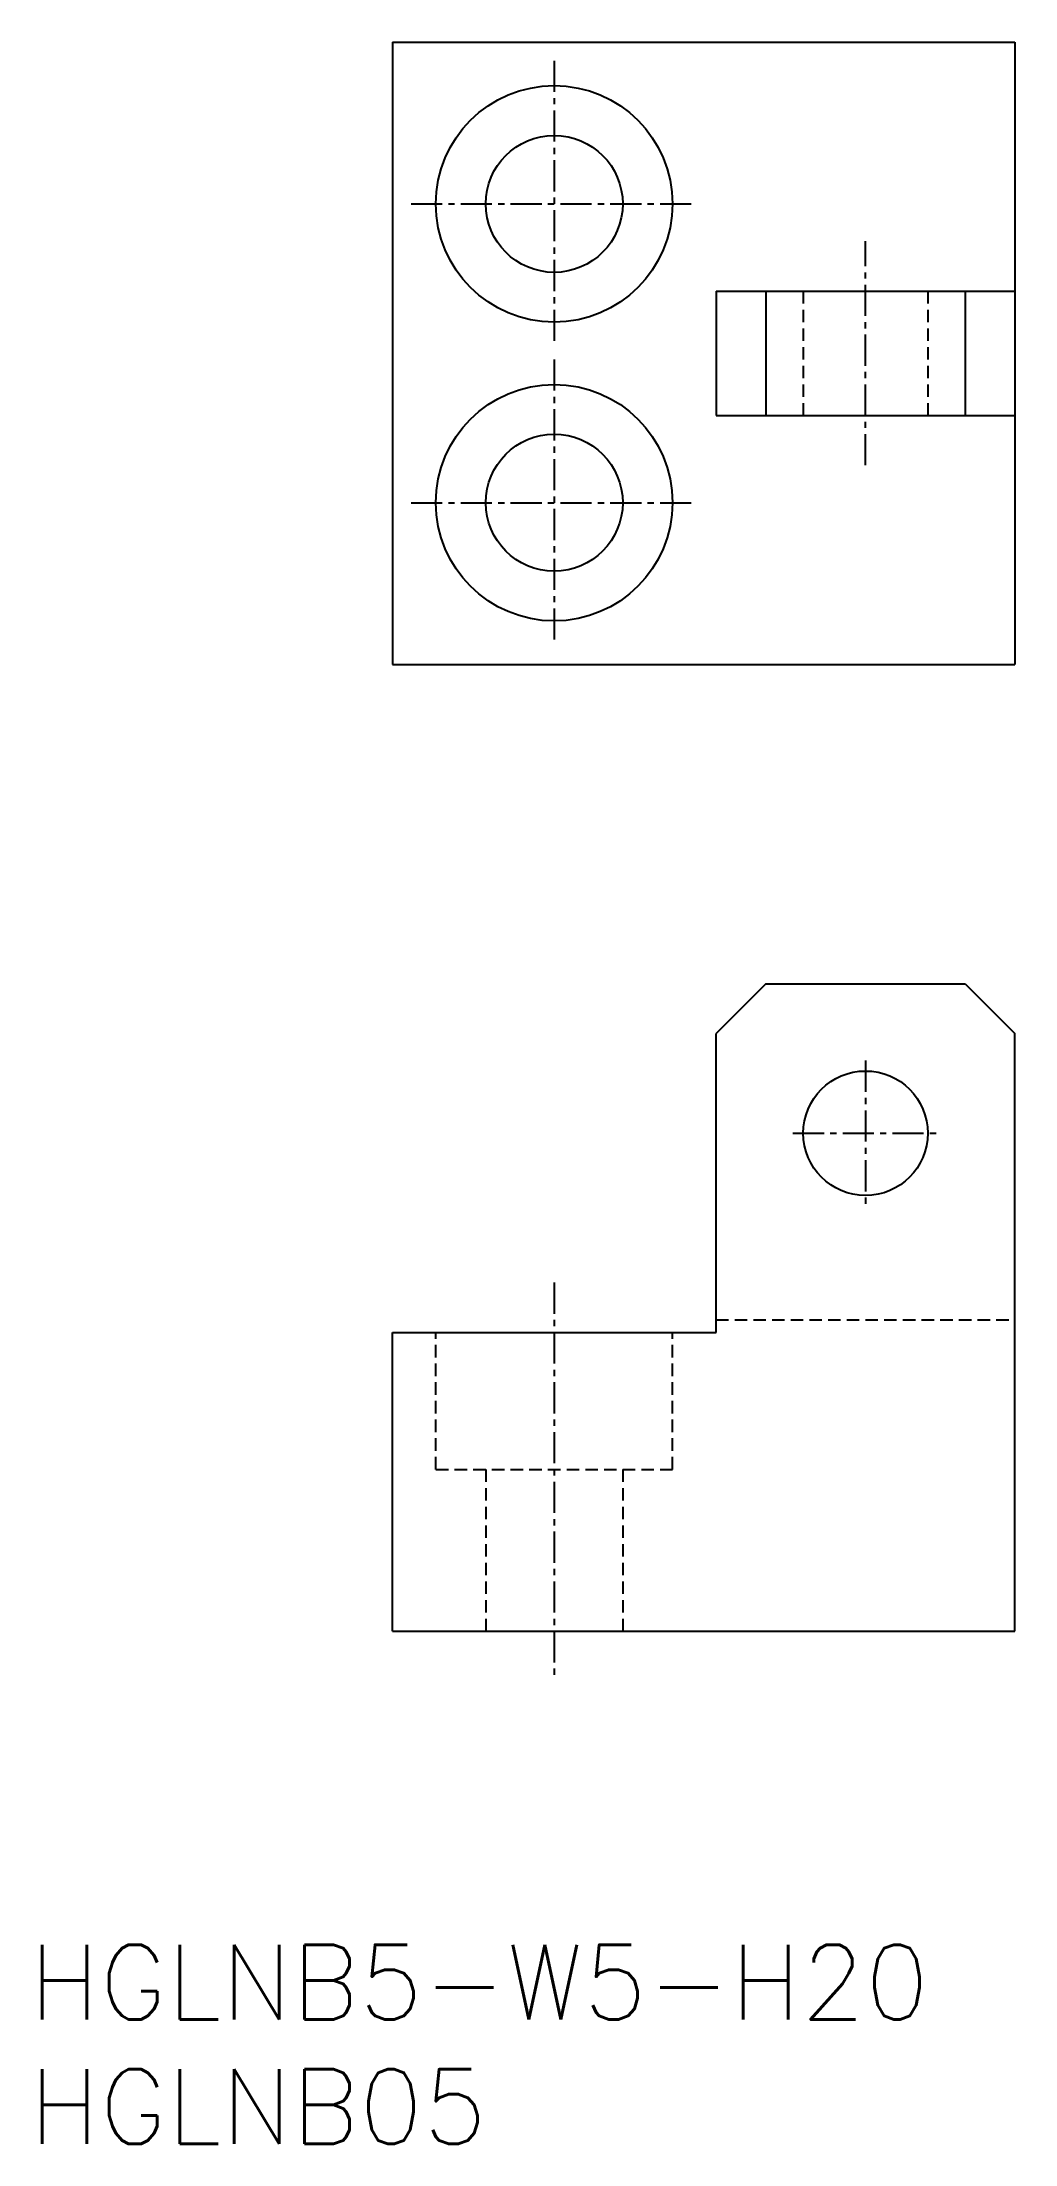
# Model space of a CAD drawing. Extents: x 120.2 to 159.2, y 49.8 to 134.2.
import ezdxf
from ezdxf.enums import TextEntityAlignment as Align

# ---------------------------------------------------------------- set-up
doc = ezdxf.new("R2010")
doc.units = 0
doc.linetypes.add('CENTER', pattern=[2, 1.25, -0.25, 0.25, -0.25])
doc.linetypes.add('DASHED', pattern=[0.75, 0.5, -0.25])
doc.layers.get('0').update_dxf_attribs({"linetype": 'CONTINUOUS'})
doc.layers.add('CENTER', color=1, linetype='CENTER')
doc.layers.add('DASHED', color=2, linetype='DASHED')
doc.styles.get("Standard").update_dxf_attribs({"font": 'txt.shx', "bigfont": 'extfont.shx'})

msp = doc.modelspace()

# ---------------------------------------------------------------- linework, layer by layer
at = {"color": 7, "linetype": 'CONTINUOUS'}
for p, q in [((134.23, 134.22), (134.23, 109.22)), ((134.23, 134.22), (159.23, 134.22)), ((159.23, 134.22), (159.23, 109.22)), ((147.23, 124.22), (159.23, 124.22)), ((147.23, 124.22), (147.23, 119.22)), ((149.23, 124.22), (149.23, 119.22)), ((157.23, 124.22), (157.23, 119.22)), ((147.23, 119.22), (159.23, 119.22)), ((134.23, 109.22), (159.23, 109.22)), ((149.23, 96.395), (147.23, 94.395)), ((149.23, 96.395), (157.23, 96.395)), ((157.23, 96.395), (159.23, 94.395)), ((147.23, 82.395), (147.23, 94.395)), ((159.23, 70.395), (159.23, 94.395)), ((134.23, 70.395), (134.23, 82.395)), ((134.23, 82.395), (147.23, 82.395)), ((134.23, 70.395), (159.23, 70.395))]:
    msp.add_line(p, q, dxfattribs=at)
at = {"color": 3, "linetype": 'DASHED'}
for p, q in [((150.73, 124.22), (150.73, 119.22)), ((155.73, 124.22), (155.73, 119.22)), ((147.23, 82.895), (159.23, 82.895)), ((135.98, 76.895), (135.98, 82.395)), ((145.48, 76.895), (145.48, 82.395)), ((135.98, 76.895), (145.48, 76.895)), ((137.98, 76.895), (137.98, 70.395)), ((143.48, 76.895), (143.48, 70.395))]:
    msp.add_line(p, q, dxfattribs=at)
at = {"color": 7, "linetype": 'CONTINUOUS'}
for centre, radius in [((140.73, 127.72), 4.75), ((140.73, 127.72), 2.75), ((140.73, 115.72), 4.75), ((140.73, 115.72), 2.75), ((153.23, 90.395), 2.5)]:
    msp.add_circle(centre, radius, dxfattribs=at)
at = {"layer": 'CENTER', "color": 1, "linetype": 'CENTER'}
for p, q in [((140.73, 133.47), (140.73, 121.97)), ((134.98, 127.72), (146.48, 127.72)), ((153.23, 117.22), (153.23, 126.22)), ((140.73, 121.47), (140.73, 109.97)), ((134.98, 115.72), (146.48, 115.72)), ((153.23, 93.312), (153.23, 87.478)), ((150.313, 90.395), (156.146, 90.395)), ((140.73, 84.395), (140.73, 68.395))]:
    msp.add_line(p, q, dxfattribs=at)
at = {"layer": 'DASHED', "linetype": 'CENTER'}
msp.add_line((147.23, 119.22), (147.23, 119.22), dxfattribs=at)

# ---------------------------------------------------------------- texts
at = {"color": 7, "linetype": 'CONTINUOUS'}
for s, p in [('HGLNB5-W5-H20', (119.651, 56.303)), ('HGLNB05', (119.651, 51.303))]:
    msp.add_text(s, height=3, dxfattribs=at).set_placement(p, align=Align.MIDDLE_LEFT)

doc.saveas('drawing.dxf')
